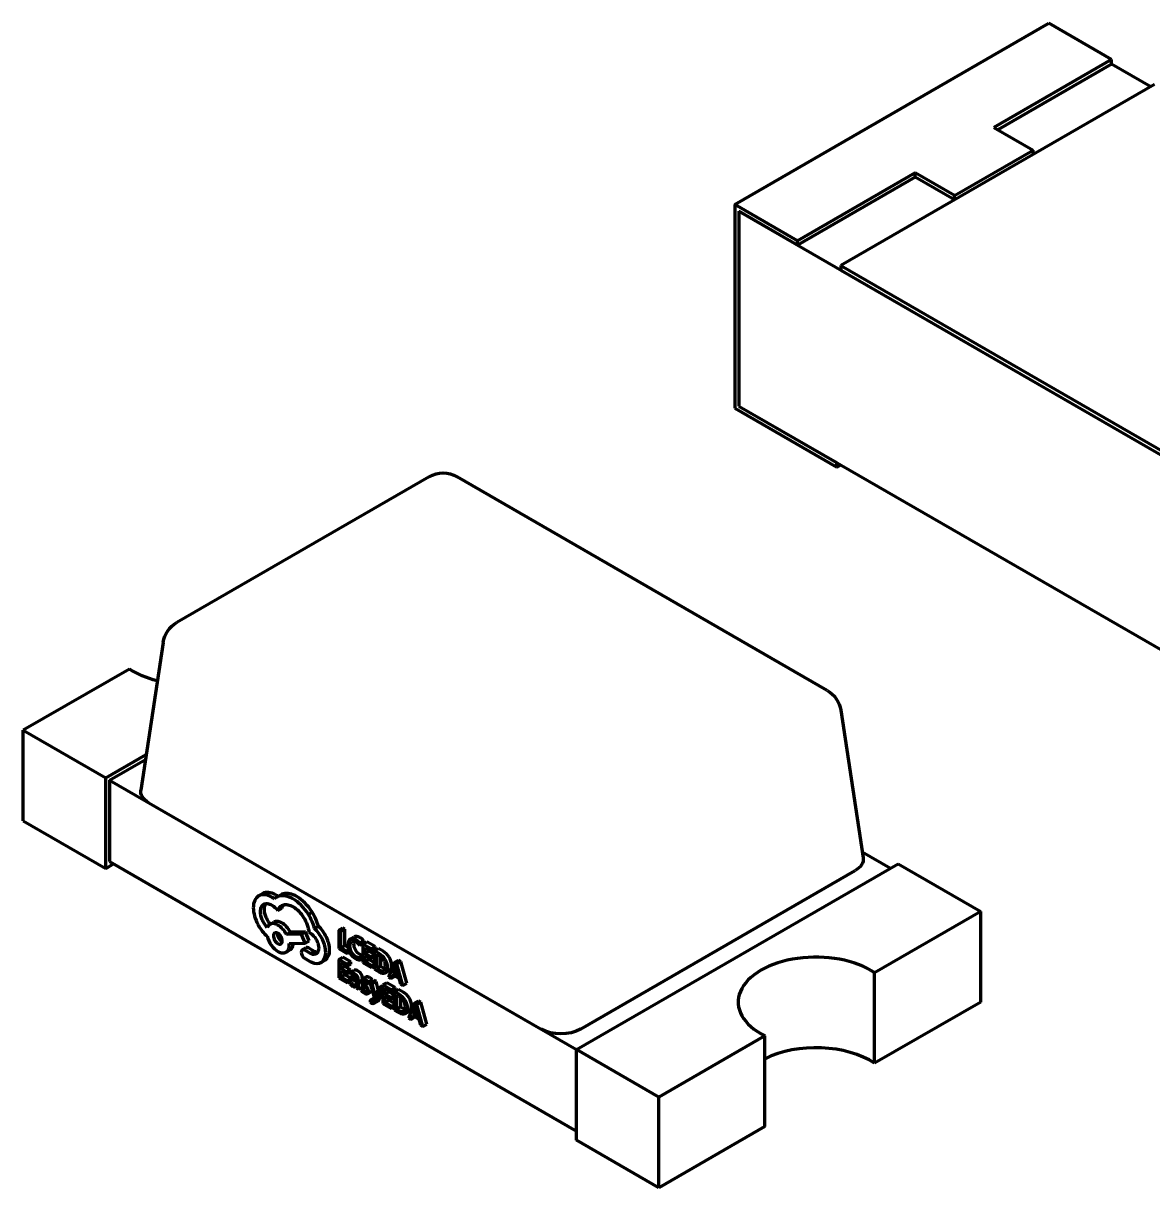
# Model space of a CAD drawing. Header units: millimetres. Extents: x 0 to 1189, y 0 to 841.
# Drawn here: x 656.003 to 658.038, y 240.425 to 242.524 of the extents above; entities that cross this region are included whole.
import ezdxf

# ---------------------------------------------------------------- set-up
doc = ezdxf.new("R2010")
doc.units = ezdxf.units.MM
doc.header["$LTSCALE"] = 0.75
doc.layers.add('Visible', color=7, linetype='Continuous', lineweight=70)

msp = doc.modelspace()

# ---------------------------------------------------------------- linework, layer by layer
at = {"layer": 'Visible', "extrusion": (0, 0.816497, 0.57735)}
for p, q in [((657.2851, 242.1974), (657.8508, 242.524)), ((657.964, 242.4587), (657.8508, 242.524)), ((657.964, 242.4587), (657.7518, 242.3362)), ((657.964, 242.4505), (657.7589, 242.3321)), ((657.964, 242.4505), (657.964, 242.4587)), ((658.0347, 242.4097), (657.964, 242.4505)), ((658.0417, 242.4137), (657.4761, 242.0872)), ((657.7518, 242.3362), (657.8225, 242.2954)), ((657.6811, 242.2137), (657.8225, 242.2954)), ((657.8225, 242.2872), (657.8225, 242.2954)), ((657.6104, 242.2545), (657.3983, 242.1321)), ((657.6104, 242.2464), (657.3983, 242.1239)), ((657.6811, 242.2137), (657.6104, 242.2545)), ((657.6104, 242.2464), (657.6104, 242.2545)), ((657.6811, 242.2055), (657.6104, 242.2464)), ((657.6811, 242.2055), (657.6811, 242.2137)), ((657.3983, 242.1321), (657.2851, 242.1974)), ((657.2851, 242.1974), (657.2851, 241.83)), ((657.2922, 242.1851), (657.2922, 241.834)), ((657.3983, 242.1239), (657.2922, 242.1851)), ((657.2922, 242.1851), (658.4236, 241.5319)), ((657.2922, 242.1851), (657.2922, 241.834)), ((657.3983, 242.1239), (657.3983, 242.1321)), ((657.4761, 242.0872), (657.4761, 242.079)), ((657.4761, 242.0872), (658.2397, 241.6462)), ((657.4761, 242.079), (658.2397, 241.6381)), ((657.2851, 241.83), (657.469, 241.7238)), ((657.2922, 241.834), (657.469, 241.732)), ((657.2922, 241.834), (658.4236, 241.1808)), ((657.469, 241.7238), (657.469, 241.732)), ((657.469, 241.7238), (657.4761, 241.7279)), ((656.7345, 241.7066), (656.2794, 241.4438)), ((657.4517, 241.3214), (656.7845, 241.7066)), ((656.2549, 241.408), (656.2146, 241.1418)), ((656.194, 241.3599), (656.0029, 241.2495)), ((657.4761, 241.2856), (657.5165, 241.0193)), ((656.0029, 241.2495), (656.1514, 241.1638)), ((656.0029, 241.0862), (656.0029, 241.2495)), ((656.1514, 241.1638), (656.2243, 241.2059)), ((656.1584, 241.1597), (656.2229, 241.1969)), ((656.1514, 241.0005), (656.1514, 241.1638)), ((656.1584, 241.1597), (656.9999, 240.6739)), ((656.1584, 241.1597), (656.1584, 241.0127)), ((656.229, 241.1189), (656.9364, 240.7105)), ((656.0029, 241.0862), (656.1514, 241.0005)), ((657.5656, 241.0005), (657.5149, 241.0297)), ((656.1514, 241.0005), (656.1655, 241.0086)), ((656.1584, 241.0127), (656.9999, 240.5269)), ((656.9999, 240.6739), (657.5797, 241.0086)), ((657.5797, 241.0086), (657.7282, 240.9229)), ((657.0068, 240.7105), (657.502, 240.9965)), ((656.427, 240.9509), (656.4341, 240.9549)), ((656.4597, 240.9488), (656.4667, 240.9529)), ((656.4616, 240.9245), (656.4686, 240.9286)), ((656.5166, 240.9173), (656.5236, 240.9214)), ((657.7282, 240.9229), (657.537, 240.8125)), ((657.7282, 240.7596), (657.7282, 240.9229)), ((656.4473, 240.8996), (656.4544, 240.9036)), ((656.5276, 240.8923), (656.5347, 240.8964)), ((656.4771, 240.8813), (656.4842, 240.8854)), ((656.5045, 240.882), (656.4771, 240.8813)), ((656.5116, 240.8861), (656.4842, 240.8854)), ((656.5045, 240.882), (656.5116, 240.8861)), ((656.5108, 240.8659), (656.5045, 240.882)), ((656.5179, 240.8699), (656.5116, 240.8861)), ((656.5176, 240.8853), (656.5192, 240.8844)), ((656.5714, 240.889), (656.5785, 240.8931)), ((656.5751, 240.8869), (656.5714, 240.889)), ((656.5714, 240.889), (656.5714, 240.8558)), ((656.5751, 240.8869), (656.5822, 240.891)), ((656.5751, 240.8575), (656.5751, 240.8869)), ((656.5822, 240.891), (656.5785, 240.8931)), ((656.5822, 240.8616), (656.5822, 240.891)), ((656.592, 240.8729), (656.5991, 240.877)), ((656.4822, 240.8649), (656.5108, 240.8659)), ((656.4822, 240.8626), (656.4822, 240.8649)), ((656.5055, 240.8535), (656.5126, 240.8576)), ((656.5108, 240.8659), (656.5179, 240.8699)), ((656.5275, 240.8509), (656.5183, 240.8562)), ((656.5714, 240.8558), (656.5866, 240.8471)), ((656.5751, 240.8575), (656.5822, 240.8616)), ((656.5866, 240.8509), (656.5751, 240.8575)), ((656.5881, 240.8582), (656.5822, 240.8616)), ((656.6093, 240.8664), (656.6164, 240.8705)), ((656.6093, 240.8619), (656.6093, 240.8664)), ((656.6093, 240.8619), (656.6164, 240.866)), ((656.615, 240.8638), (656.6221, 240.8679)), ((656.6299, 240.8553), (656.615, 240.8638)), ((656.615, 240.8638), (656.615, 240.8306)), ((656.6164, 240.866), (656.6164, 240.8705)), ((656.6188, 240.8473), (656.6188, 240.8579)), ((656.6188, 240.8579), (656.6299, 240.8515)), ((656.6369, 240.8594), (656.6221, 240.8679)), ((656.6299, 240.8553), (656.6369, 240.8594)), ((656.6299, 240.8515), (656.6369, 240.8556)), ((656.6299, 240.8515), (656.6299, 240.8553)), ((656.6359, 240.8518), (656.643, 240.8559)), ((656.6369, 240.8556), (656.6369, 240.8594)), ((656.6512, 240.8511), (656.643, 240.8559)), ((656.4762, 240.8493), (656.4833, 240.8534)), ((656.5096, 240.8387), (656.5217, 240.8317)), ((656.5205, 240.8469), (656.5112, 240.8522)), ((656.5205, 240.8469), (656.5275, 240.8509)), ((656.5395, 240.8311), (656.5465, 240.8352)), ((656.5714, 240.8364), (656.5785, 240.8404)), ((656.5862, 240.8278), (656.5714, 240.8364)), ((656.5714, 240.8364), (656.5714, 240.8031)), ((656.5933, 240.8319), (656.5785, 240.8404)), ((656.5866, 240.8509), (656.5895, 240.8525)), ((656.5866, 240.8471), (656.5866, 240.8509)), ((656.5866, 240.8471), (656.5908, 240.8495)), ((656.6093, 240.8394), (656.615, 240.8428)), ((656.6093, 240.8353), (656.6093, 240.8394)), ((656.6093, 240.8353), (656.615, 240.8387)), ((656.6188, 240.8473), (656.6258, 240.8513)), ((656.629, 240.8413), (656.6188, 240.8473)), ((656.6188, 240.8323), (656.6188, 240.8435)), ((656.6188, 240.8435), (656.629, 240.8375)), ((656.6188, 240.8323), (656.6258, 240.8364)), ((656.6258, 240.8513), (656.6258, 240.8538)), ((656.6359, 240.8455), (656.6258, 240.8513)), ((656.6258, 240.8364), (656.6258, 240.8394)), ((656.6359, 240.8305), (656.6258, 240.8364)), ((656.629, 240.8413), (656.6359, 240.8453)), ((656.629, 240.8375), (656.6359, 240.8415)), ((656.629, 240.8375), (656.629, 240.8413)), ((656.6441, 240.847), (656.6359, 240.8518)), ((656.6359, 240.8518), (656.6359, 240.8186)), ((656.6397, 240.8458), (656.6397, 240.8202)), ((656.644, 240.8433), (656.6397, 240.8458)), ((656.6467, 240.8415), (656.6467, 240.8243)), ((656.6719, 240.831), (656.679, 240.8351)), ((656.683, 240.8328), (656.679, 240.8351)), ((656.5751, 240.8198), (656.5751, 240.8304)), ((656.5751, 240.8304), (656.5862, 240.824)), ((656.5751, 240.8198), (656.5822, 240.8238)), ((656.5854, 240.8138), (656.5751, 240.8198)), ((656.5751, 240.8048), (656.5751, 240.816)), ((656.5751, 240.816), (656.5854, 240.81)), ((656.5822, 240.8238), (656.5822, 240.8263)), ((656.5925, 240.8179), (656.5822, 240.8238)), ((656.5854, 240.8138), (656.5925, 240.8179)), ((656.5854, 240.81), (656.5925, 240.8141)), ((656.5854, 240.81), (656.5854, 240.8138)), ((656.5862, 240.8278), (656.5933, 240.8319)), ((656.5862, 240.824), (656.5933, 240.8281)), ((656.5862, 240.824), (656.5862, 240.8278)), ((656.5923, 240.8131), (656.5994, 240.8172)), ((656.5923, 240.8131), (656.5923, 240.8091)), ((656.5925, 240.8141), (656.5925, 240.8179)), ((656.5933, 240.8281), (656.5933, 240.8319)), ((656.615, 240.8306), (656.6305, 240.8217)), ((656.6305, 240.8255), (656.6188, 240.8323)), ((656.6305, 240.8255), (656.6359, 240.8286)), ((656.6305, 240.8217), (656.6305, 240.8255)), ((656.6305, 240.8217), (656.6359, 240.8248)), ((656.6359, 240.8186), (656.6439, 240.814)), ((656.6397, 240.8202), (656.6467, 240.8243)), ((656.6397, 240.8202), (656.6438, 240.8178)), ((656.6467, 240.8243), (656.6509, 240.8219)), ((656.6554, 240.8124), (656.6625, 240.8165)), ((656.6719, 240.831), (656.661, 240.8041)), ((656.6733, 240.8236), (656.669, 240.8123)), ((656.669, 240.8123), (656.6761, 240.8164)), ((656.669, 240.8123), (656.6787, 240.8067)), ((656.6759, 240.8287), (656.6719, 240.831)), ((656.6739, 240.8256), (656.6738, 240.8257)), ((656.6787, 240.8067), (656.6743, 240.8231)), ((656.6759, 240.8287), (656.683, 240.8328)), ((656.6868, 240.7892), (656.6759, 240.8287)), ((656.6761, 240.8164), (656.6761, 240.8164)), ((656.6761, 240.8164), (656.6761, 240.8164)), ((656.6939, 240.7933), (656.683, 240.8328)), ((657.537, 240.6492), (657.537, 240.8125)), ((656.5714, 240.8031), (656.5869, 240.7942)), ((656.5751, 240.8048), (656.5822, 240.8089)), ((656.5869, 240.798), (656.5751, 240.8048)), ((656.5822, 240.8089), (656.5822, 240.8119)), ((656.5923, 240.803), (656.5822, 240.8089)), ((656.5869, 240.798), (656.5904, 240.8)), ((656.5869, 240.7942), (656.5869, 240.798)), ((656.5869, 240.7942), (656.5906, 240.7963)), ((656.592, 240.8028), (656.5991, 240.8069)), ((656.6032, 240.7998), (656.5971, 240.8024)), ((656.6032, 240.7967), (656.5984, 240.7987)), ((656.6032, 240.7944), (656.6032, 240.7967)), ((656.6068, 240.7827), (656.6068, 240.798)), ((656.6132, 240.8006), (656.6203, 240.8047)), ((656.6139, 240.801), (656.6139, 240.802)), ((656.6246, 240.7956), (656.6317, 240.7997)), ((656.6246, 240.7916), (656.6246, 240.7956)), ((656.6246, 240.7916), (656.6278, 240.7934)), ((656.6275, 240.7945), (656.6345, 240.7986)), ((656.6315, 240.7922), (656.6275, 240.7945)), ((656.6275, 240.7945), (656.6355, 240.7662)), ((656.6315, 240.7922), (656.6386, 240.7963)), ((656.6369, 240.7712), (656.6315, 240.7922)), ((656.6317, 240.7969), (656.6317, 240.7997)), ((656.6386, 240.7963), (656.6345, 240.7986)), ((656.6422, 240.782), (656.6386, 240.7963)), ((656.6511, 240.7904), (656.6581, 240.7944)), ((656.6729, 240.7859), (656.6581, 240.7944)), ((656.661, 240.8041), (656.6651, 240.8018)), ((656.6651, 240.8018), (656.6678, 240.8092)), ((656.6651, 240.8018), (656.6721, 240.8058)), ((656.6678, 240.8092), (656.6798, 240.8023)), ((656.6721, 240.8058), (656.6724, 240.8066)), ((656.6798, 240.8023), (656.6827, 240.7916)), ((656.6827, 240.7916), (656.6868, 240.7892)), ((656.6868, 240.7892), (656.6939, 240.7933)), ((656.6018, 240.7873), (656.6032, 240.7881)), ((656.6031, 240.7885), (656.6032, 240.7884)), ((656.6032, 240.7884), (656.6032, 240.7848)), ((656.6032, 240.7848), (656.6068, 240.7827)), ((656.6068, 240.7827), (656.6139, 240.7868)), ((656.6117, 240.785), (656.6166, 240.7878)), ((656.6117, 240.785), (656.6117, 240.7807)), ((656.6139, 240.7868), (656.6139, 240.791)), ((656.6241, 240.7748), (656.6312, 240.7789)), ((656.6369, 240.7712), (656.6384, 240.7721)), ((656.6373, 240.769), (656.6369, 240.7712)), ((656.6434, 240.7853), (656.6378, 240.7706)), ((656.6379, 240.7612), (656.6472, 240.7831)), ((656.6434, 240.7853), (656.6505, 240.7894)), ((656.6472, 240.7831), (656.6434, 240.7853)), ((656.6449, 240.7653), (656.6511, 240.7797)), ((656.6472, 240.7831), (656.6511, 240.7854)), ((656.6511, 240.789), (656.6505, 240.7894)), ((656.6659, 240.7818), (656.6511, 240.7904)), ((656.6511, 240.7904), (656.6511, 240.7572)), ((656.6548, 240.7738), (656.6548, 240.7844)), ((656.6548, 240.7844), (656.6659, 240.778)), ((656.6548, 240.7738), (656.6618, 240.7779)), ((656.6651, 240.7678), (656.6548, 240.7738)), ((656.6618, 240.7779), (656.6618, 240.7803)), ((656.672, 240.772), (656.6618, 240.7779)), ((656.6651, 240.7678), (656.672, 240.7718)), ((656.6659, 240.7818), (656.6729, 240.7859)), ((656.6659, 240.778), (656.6729, 240.7821)), ((656.6659, 240.778), (656.6659, 240.7818)), ((656.672, 240.7783), (656.679, 240.7824)), ((656.6802, 240.7736), (656.672, 240.7783)), ((656.672, 240.7783), (656.672, 240.7451)), ((656.6729, 240.7821), (656.6729, 240.7859)), ((656.6757, 240.7723), (656.6757, 240.7467)), ((656.68, 240.7698), (656.6757, 240.7723)), ((656.6872, 240.7776), (656.679, 240.7824)), ((656.6282, 240.7632), (656.6352, 240.7673)), ((656.6282, 240.7632), (656.6282, 240.7595)), ((656.6355, 240.7662), (656.6339, 240.7628)), ((656.635, 240.7575), (656.6421, 240.7616)), ((656.6373, 240.769), (656.6374, 240.7691)), ((656.6374, 240.769), (656.6373, 240.769)), ((656.6511, 240.7572), (656.6665, 240.7482)), ((656.6548, 240.7588), (656.6548, 240.77)), ((656.6548, 240.77), (656.6651, 240.764)), ((656.6548, 240.7588), (656.6618, 240.7629)), ((656.6665, 240.752), (656.6548, 240.7588)), ((656.6618, 240.7629), (656.6618, 240.7659)), ((656.672, 240.757), (656.6618, 240.7629)), ((656.6651, 240.764), (656.672, 240.768)), ((656.6651, 240.764), (656.6651, 240.7678)), ((656.6665, 240.752), (656.672, 240.7551)), ((656.6665, 240.7482), (656.6665, 240.752)), ((656.6665, 240.7482), (656.672, 240.7514)), ((656.6757, 240.7467), (656.6827, 240.7508)), ((656.6827, 240.768), (656.6827, 240.7508)), ((656.6827, 240.7508), (656.6869, 240.7484)), ((656.7079, 240.7575), (656.697, 240.7306)), ((656.7093, 240.7502), (656.705, 240.7388)), ((656.7079, 240.7575), (656.715, 240.7616)), ((656.7119, 240.7552), (656.7079, 240.7575)), ((656.7099, 240.7522), (656.7098, 240.7522)), ((656.7147, 240.7333), (656.7103, 240.7496)), ((656.7119, 240.7552), (656.719, 240.7593)), ((656.7229, 240.7157), (656.7119, 240.7552)), ((656.719, 240.7593), (656.715, 240.7616)), ((656.7299, 240.7198), (656.719, 240.7593)), ((657.7282, 240.7596), (657.537, 240.6492)), ((656.672, 240.7451), (656.6799, 240.7405)), ((656.6757, 240.7467), (656.6799, 240.7443)), ((656.6914, 240.7389), (656.6985, 240.743)), ((656.697, 240.7306), (656.7011, 240.7283)), ((656.7011, 240.7283), (656.7038, 240.7358)), ((656.7011, 240.7283), (656.7081, 240.7324)), ((656.7038, 240.7358), (656.7158, 240.7289)), ((656.705, 240.7388), (656.7121, 240.7429)), ((656.705, 240.7388), (656.7147, 240.7333)), ((656.7081, 240.7324), (656.7084, 240.7331)), ((656.7121, 240.7429), (656.7121, 240.7429)), ((656.7121, 240.7429), (656.7121, 240.7429)), ((656.7158, 240.7289), (656.7188, 240.7181)), ((656.7188, 240.7181), (656.7229, 240.7157)), ((656.7229, 240.7157), (656.7299, 240.7198)), ((657.3395, 240.6985), (657.1484, 240.5881)), ((657.3395, 240.5352), (657.3395, 240.6985)), ((657.1484, 240.5881), (656.9999, 240.6739)), ((656.9999, 240.5106), (656.9999, 240.6739)), ((657.1484, 240.4248), (657.1484, 240.5881)), ((657.3395, 240.5352), (657.1484, 240.4248)), ((657.1484, 240.4248), (656.9999, 240.5106))]:
    msp.add_line(p, q, dxfattribs=at)
at = {"layer": 'Visible', "extrusion": (-2e-16, 0, -1)}
for centre, start, end in [((-656.7595, 241.6633), 60, 120), ((-656.3044, 241.4005), 8.6167, 60)]:
    msp.add_arc(centre, 0.05, start, end, dxfattribs=at)
at = {"layer": 'Visible', "extrusion": (-2e-16, -1e-16, -1)}
msp.add_arc((-657.4267, 241.2781), 0.05, 120, 171.3833, dxfattribs=at)
at = {"layer": 'Visible', "extrusion": (-1e-16, -2e-16, -1)}
for centre, major_axis, ratio, start_param, end_param in [((656.2998, 241.4128), (-0.14, 0), 0.57735, -1.163532, -0.713909), ((656.8221, 240.6304), (-0.2061, 0.1633), 0.028433, -0.215666, -0.079419)]:
    msp.add_ellipse(centre, major_axis=major_axis, ratio=ratio, start_param=start_param, end_param=end_param, dxfattribs=at)
at = {"layer": 'Visible', "extrusion": (-2e-16, -1e-16, -1)}
for centre, major_axis, ratio, start_param, end_param in [((656.2648, 241.1393), (0.0504, 0), 0.572981, 2.359993, 3.228202), ((657.4663, 241.0168), (-0.0504, 0), 0.572981, 3.054983, 3.923193), ((656.9716, 240.7312), (0.05, 0), 0.581753, 0.789196, 2.352396)]:
    msp.add_ellipse(centre, major_axis=major_axis, ratio=ratio, start_param=start_param, end_param=end_param, dxfattribs=at)
at = {"layer": 'Visible'}
for centre, major_axis, ratio, start_param, end_param in [((656.4519, 240.9039), (-0.0241, 0.0474), 0.553213, -0.705354, 0.029236), ((656.459, 240.908), (-0.0241, 0.0474), 0.553213, -0.705354, 0.029236), ((656.4948, 240.8606), (-0.0331, 0.0892), 0.491604, -0.535735, -0.055752), ((656.5019, 240.8647), (-0.0331, 0.0892), 0.491604, -0.535735, -0.055752), ((656.4904, 240.8929), (-0.029, 0.0559), 0.554388, -1.417289, -0.714519), ((656.4974, 240.897), (-0.029, 0.0559), 0.554388, -1.417289, -0.714519), ((656.4892, 240.9064), (-0.0329, 0.0473), 0.502352, 4.091509, 4.596571), ((656.4962, 240.9105), (-0.0329, 0.0473), 0.502352, 4.091509, 4.596571), ((656.5135, 240.9941), (0.0548, 0.1265), 0.666753, 2.660888, 2.930828), ((656.4611, 240.8748), (-0.0146, 0.0248), 0.596631, 4.624669, 5.472477), ((656.4682, 240.8789), (-0.0146, 0.0248), 0.596631, 4.624669, 5.472477), ((656.4616, 240.8737), (-0.0146, 0.0243), 0.573114, 1.069517, 2.340783), ((656.448, 240.8083), (0.1726, 0.0551), 0.308834, 0.143745, 0.273833), ((657.8318, 241.1298), (1.2434, 0.2736), 0.148855, 3.108847, 3.185894), ((656.4409, 240.8042), (0.1726, 0.0551), 0.308834, 0.143745, 0.273833), ((656.5195, 240.8663), (-0.02, 0.0352), 0.573748, 3.185661, 3.93298), ((656.5243, 240.8785), (-0.0214, 0.0437), 0.537753, 3.178467, 3.215951), ((656.5265, 240.8704), (-0.02, 0.0352), 0.573748, 3.185661, 3.93298), ((655.2636, 239.4862), (1.3856, 1.353), 0.109901, -0.02302, 0.030845), ((656.0767, 240.5975), (0.5773, 0.2347), 0.177441, -0.072002, 0.032442), ((657.4312, 240.7596), (0.14, 0), 0.57735, 0.713909, 3.99848), ((656.5172, 240.8744), (-0.0214, 0.0437), 0.537753, 2.54468, 3.215951), ((655.7465, 242.6288), (-0.9058, 1.8125), 0.047158, 3.070324, 3.14354), ((655.0843, 244.6115), (-1.5703, 3.7995), 0.041368, 3.087819, 3.144499), ((655.7535, 242.6328), (-0.9058, 1.8125), 0.047158, 3.070324, 3.100406), ((655.7241, 242.202), (-0.9286, 1.3855), 0.05128, 3.136693, 3.217954), ((653.4183, 244.9632), (-3.2378, 4.1503), 0.034864, 3.134509, 3.186252), ((653.4254, 244.9672), (-3.2378, 4.1503), 0.034864, 3.134509, 3.186252), ((657.1001, 241.2824), (0.5062, 0.4923), 0.135839, 3.111025, 3.180015), ((656.6651, 240.6945), (-0.0702, 0.1047), 0.104813, -0.009222, 0.154952), ((656.675, 240.8711), (0.079, 0.079), 0.261586, 3.083872, 3.214839), ((656.6821, 240.8751), (0.079, 0.079), 0.261586, 3.104357, 3.145923), ((656.7043, 240.801), (0.0925, 0.0042), 0.319084, 3.126988, 3.275741), ((656.7251, 240.7253), (-0.1126, 0.0698), 0.094143, 0.144925, 0.352859), ((656.5734, 240.8183), (-0.0585, 0.0344), 0.149517, 3.585144, 3.658147), ((656.3121, 241.5522), (-0.2893, 0.7651), 0.062787, 3.064998, 3.183795), ((656.5316, 240.986), (-0.0695, 0.1959), 0.109765, 3.013588, 3.170755), ((656.9921, 241.2614), (0.3773, 0.4836), 0.187098, 3.104734, 3.167739), ((656.4486, 241.1098), (-0.1755, 0.335), 0.096093, 2.991007, 3.117389), ((656.5663, 240.8143), (-0.0585, 0.0344), 0.149517, 3.38059, 3.658147), ((656.4021, 241.0401), (-0.2224, 0.265), 0.084584, 3.097968, 3.242049), ((656.3178, 240.7658), (0.3077, 0.0129), 0.171204, -0.007181, 0.081368), ((656.4092, 241.0442), (-0.2224, 0.265), 0.084584, 3.126676, 3.152379), ((655.2996, 239.4127), (1.3856, 1.353), 0.109901, -0.02302, 0.030845), ((656.1127, 240.5241), (0.5773, 0.2347), 0.177441, -0.072002, 0.032442), ((655.7602, 242.1285), (-0.9286, 1.3855), 0.05128, 3.136693, 3.217954), ((653.4614, 244.8938), (-3.2378, 4.1503), 0.034864, 3.134509, 3.186252), ((655.7825, 242.5553), (-0.9058, 1.8125), 0.047158, 3.070324, 3.14354), ((655.1203, 244.538), (-1.5703, 3.7995), 0.041368, 3.087819, 3.144499), ((655.7896, 242.5594), (-0.9058, 1.8125), 0.047158, 3.070324, 3.100406), ((653.4544, 244.8897), (-3.2378, 4.1503), 0.034864, 3.134509, 3.186252), ((657.4312, 240.5963), (0.14, 0), 0.57735, 0.713909, 2.284705)]:
    msp.add_ellipse(centre, major_axis=major_axis, ratio=ratio, start_param=start_param, end_param=end_param, dxfattribs=at)
at = {"layer": 'Visible', "extrusion": (-3e-16, -2e-16, -1)}
for centre, major_axis, ratio, start_param, end_param in [((656.4545, 240.9203), (-0.0127, 0.0152), 0.413003, 0.840225, 1.634144), ((657.0682, 241.5251), (0.4676, 0.6828), 0.14791, 3.130211, 3.21592), ((657.0753, 241.5292), (0.4676, 0.6828), 0.14791, 3.130211, 3.21592)]:
    msp.add_ellipse(centre, major_axis=major_axis, ratio=ratio, start_param=start_param, end_param=end_param, dxfattribs=at)
at = {"layer": 'Visible', "extrusion": (0, -4e-16, -1)}
for centre, start_param in [((656.4572, 241.228), 3.173048), ((656.4643, 241.2321), 3.197384)]:
    msp.add_ellipse(centre, major_axis=(-0.1536, 0.3881), ratio=0.121998, start_param=start_param, end_param=3.2943, dxfattribs=at)
at = {"layer": 'Visible', "extrusion": (-5e-16, 0, -1)}
msp.add_ellipse((655.4245, 239.8414), major_axis=(1.1768, 0.9648), ratio=0.070289, start_param=-0.026486, end_param=0.057567, dxfattribs=at)
at = {"layer": 'Visible', "extrusion": (0, 0, -1)}
msp.add_ellipse((655.3927, 242.4148), major_axis=(-1.2286, 1.6363), ratio=0.02264, start_param=3.11145, end_param=3.194626, dxfattribs=at)
at = {"layer": 'Visible'}
for points, knots in [([(656.427, 240.9509), (656.4239, 240.9491), (656.4215, 240.9463), (656.4182, 240.939), (656.4174, 240.9345), (656.4174, 240.9295)], [-0.00367409, -0.00367409, -0.00367409, -0.00367409, -0.001836838, -0.001836838, 0, 0, 0, 0]), ([(656.4174, 240.9295), (656.4174, 240.9248), (656.4182, 240.9197), (656.4211, 240.9092), (656.4232, 240.9039), (656.426, 240.8988)], [-0.003464213, -0.003464213, -0.003464213, -0.003464213, -0.001731707, -0.001731707, 0, 0, 0, 0]), ([(656.4303, 240.9225), (656.4303, 240.9256), (656.4308, 240.9283), (656.4328, 240.9329), (656.4344, 240.9346), (656.4382, 240.9368), (656.4405, 240.9373), (656.4454, 240.9368), (656.4481, 240.9359), (656.4507, 240.9343)], [-0.004565859, -0.004565859, -0.004565859, -0.004565859, -0.003434984, -0.003434984, -0.00228293, -0.00228293, -0.001130875, -0.001130875, 0, 0, 0, 0]), ([(656.4425, 240.8937), (656.4407, 240.8957), (656.439, 240.898), (656.436, 240.9027), (656.4347, 240.9052), (656.4325, 240.9102), (656.4317, 240.9128), (656.4306, 240.9178), (656.4303, 240.9202), (656.4303, 240.9225)], [-0.003365661, -0.003365661, -0.003365661, -0.003365661, -0.002516784, -0.002516784, -0.001670749, -0.001670749, -0.000849957, -0.000849957, 0, 0, 0, 0]), ([(656.4373, 240.9266), (656.4373, 240.9297), (656.4379, 240.9324), (656.4393, 240.9355), (656.4397, 240.9363), (656.4402, 240.937)], [-0.004565859, -0.004565859, -0.004565859, -0.004565859, -0.003434984, -0.003434984, -0.003000697, -0.003000697, -0.003000697, -0.003000697]), ([(656.4479, 240.8999), (656.4467, 240.9013), (656.4456, 240.9028), (656.4431, 240.9068), (656.4417, 240.9093), (656.4396, 240.9143), (656.4388, 240.9168), (656.4376, 240.9218), (656.4373, 240.9243), (656.4373, 240.9266)], [-0.003084965, -0.003084965, -0.003084965, -0.003084965, -0.002516784, -0.002516784, -0.001670749, -0.001670749, -0.000849957, -0.000849957, 0, 0, 0, 0]), ([(656.4616, 240.9245), (656.4625, 240.9273), (656.4639, 240.9296), (656.4675, 240.9331), (656.4697, 240.9343), (656.4745, 240.9355), (656.4771, 240.9355), (656.4828, 240.9344), (656.4859, 240.9332), (656.489, 240.9314)], [-0.005113696, -0.005113696, -0.005113696, -0.005113696, -0.003825807, -0.003825807, -0.002554285, -0.002554285, -0.001305202, -0.001305202, 0, 0, 0, 0]), ([(656.4618, 240.8982), (656.4596, 240.8994), (656.4576, 240.9003), (656.4536, 240.9011), (656.4518, 240.901), (656.4484, 240.9003), (656.4469, 240.8995), (656.4443, 240.8971), (656.4433, 240.8956), (656.4425, 240.8937)], [-0.003540064, -0.003540064, -0.003540064, -0.003540064, -0.002644419, -0.002644419, -0.001776957, -0.001776957, -0.000889433, -0.000889433, 0, 0, 0, 0]), ([(656.4688, 240.9023), (656.4667, 240.9035), (656.4646, 240.9043), (656.4607, 240.9051), (656.4588, 240.9051), (656.4562, 240.9045), (656.4553, 240.9041), (656.4544, 240.9036)], [-0.003540064, -0.003540064, -0.003540064, -0.003540064, -0.002644419, -0.002644419, -0.001776957, -0.001776957, -0.001264367, -0.001264367, -0.001264367, -0.001264367]), ([(656.4616, 240.8835), (656.461, 240.8838), (656.4604, 240.884), (656.4594, 240.8844), (656.4589, 240.8845), (656.4574, 240.8846), (656.4565, 240.8844), (656.4551, 240.8835), (656.4545, 240.8828), (656.4538, 240.8811), (656.4536, 240.88), (656.4536, 240.8777), (656.4538, 240.8764), (656.4545, 240.8737), (656.4551, 240.8724), (656.4565, 240.8699), (656.4574, 240.8687), (656.4589, 240.8671), (656.4594, 240.8666), (656.4604, 240.8657), (656.461, 240.8654), (656.4616, 240.865)], [-0.003553761, -0.003553761, -0.003553761, -0.003553761, -0.003317753, -0.003317753, -0.00308687, -0.00308687, -0.002642626, -0.002642626, -0.002214698, -0.002214698, -0.001776881, -0.001776881, -0.001339063, -0.001339063, -0.000911135, -0.000911135, -0.000466891, -0.000466891, -0.000236008, -0.000236008, 0, 0, 0, 0]), ([(656.4607, 240.8839), (656.4607, 240.8836), (656.4607, 240.8833), (656.4607, 240.8817), (656.4608, 240.8805), (656.4616, 240.8778), (656.4622, 240.8765), (656.4636, 240.874), (656.4645, 240.8728), (656.4659, 240.8712), (656.4664, 240.8707), (656.4675, 240.8698), (656.4681, 240.8694), (656.4686, 240.8691)], [-0.001898634, -0.001898634, -0.001898634, -0.001898634, -0.001776881, -0.001776881, -0.001339063, -0.001339063, -0.000911135, -0.000911135, -0.000466891, -0.000466891, -0.000236008, -0.000236008, 0, 0, 0, 0])]:
    msp.add_open_spline(points, degree=3, knots=knots, dxfattribs=at)
at = {"layer": 'Visible', "extrusion": (4.54317e-09, 6.36441e-09, 1)}
msp.add_open_spline([(656.4552, 240.9454), (656.4536, 240.9466), (656.4522, 240.9477), (656.4505, 240.9486)], degree=3, dxfattribs=at)
at = {"layer": 'Visible'}
for points in [[(656.4642, 240.9506), (656.4607, 240.9498), (656.4579, 240.9479), (656.4552, 240.9454)], [(656.6095, 240.8757), (656.6053, 240.8782), (656.6017, 240.8786), (656.599, 240.877)], [(656.5171, 240.8572), (656.5154, 240.8582), (656.5138, 240.8583), (656.5126, 240.8576)], [(656.5919, 240.8729), (656.5891, 240.8712), (656.5878, 240.8677), (656.5878, 240.8624)], [(656.5916, 240.8604), (656.5916, 240.8646), (656.5927, 240.8673), (656.5947, 240.8686)], [(656.5945, 240.8493), (656.5926, 240.8527), (656.5916, 240.8564), (656.5916, 240.8604)], [(656.6025, 240.8717), (656.5982, 240.8741), (656.5947, 240.8745), (656.5919, 240.8729)], [(656.5947, 240.8686), (656.5967, 240.8699), (656.5993, 240.8696), (656.6025, 240.8678)], [(656.6015, 240.8534), (656.5997, 240.8568), (656.5987, 240.8605), (656.5987, 240.8645)], [(656.6025, 240.8678), (656.605, 240.8664), (656.6072, 240.8644), (656.6093, 240.8619)], [(656.5037, 240.8494), (656.5037, 240.8457), (656.5063, 240.8408), (656.5096, 240.8387)], [(656.5914, 240.8482), (656.5939, 240.8438), (656.5972, 240.8404), (656.6013, 240.838)], [(656.655, 240.8364), (656.6521, 240.841), (656.6485, 240.8445), (656.6441, 240.847)], [(656.6621, 240.8404), (656.6592, 240.8451), (656.6556, 240.8486), (656.6512, 240.8511)], [(656.5994, 240.8112), (656.5967, 240.8128), (656.5944, 240.8134), (656.5923, 240.8131)], [(656.6065, 240.8153), (656.6038, 240.8169), (656.6014, 240.8175), (656.5994, 240.8172)], [(656.5923, 240.8091), (656.5944, 240.8098), (656.5966, 240.8095), (656.5991, 240.8081)], [(656.6002, 240.8073), (656.5998, 240.8072), (656.5994, 240.8071), (656.5991, 240.8069)], [(656.614, 240.8009), (656.6125, 240.8005), (656.6117, 240.7993), (656.6117, 240.7972)], [(656.6197, 240.7995), (656.6175, 240.8008), (656.6156, 240.8013), (656.614, 240.8009)], [(656.6154, 240.7954), (656.6154, 240.7964), (656.6158, 240.7969), (656.6165, 240.7971)], [(656.6165, 240.7971), (656.6173, 240.7973), (656.6182, 240.797), (656.6194, 240.7963)], [(656.6194, 240.7963), (656.6213, 240.7952), (656.6231, 240.7936), (656.6246, 240.7916)], [(656.6246, 240.7956), (656.6231, 240.7972), (656.6215, 240.7985), (656.6197, 240.7995)], [(656.6268, 240.8036), (656.6246, 240.8049), (656.6227, 240.8054), (656.6211, 240.805)], [(656.6317, 240.7997), (656.6302, 240.8013), (656.6286, 240.8026), (656.6268, 240.8036)], [(656.691, 240.7629), (656.6882, 240.7675), (656.6845, 240.771), (656.6802, 240.7736)], [(656.6981, 240.767), (656.6952, 240.7716), (656.6916, 240.7751), (656.6872, 240.7776)]]:
    msp.add_open_spline(points, degree=3, dxfattribs=at)
at = {"layer": 'Visible', "extrusion": (-2.45113e-09, -3.28022e-09, 1)}
msp.add_open_spline([(656.4617, 240.95), (656.4603, 240.951), (656.459, 240.9519), (656.4576, 240.9527)], degree=3, dxfattribs=at)
at = {"layer": 'Visible', "extrusion": (1.65053e-09, -4.32244e-09, 1)}
msp.add_open_spline([(656.4713, 240.9547), (656.4696, 240.9543), (656.4681, 240.9537), (656.4667, 240.9529)], degree=3, dxfattribs=at)
at = {"layer": 'Visible', "extrusion": (1.0835e-09, -6.45484e-10, 1)}
msp.add_open_spline([(656.4686, 240.9286), (656.4695, 240.9311), (656.4708, 240.9333), (656.4724, 240.935)], degree=3, dxfattribs=at)
at = {"layer": 'Visible', "extrusion": (-6.48161e-11, -1.80786e-11, -1)}
msp.add_open_spline([(656.489, 240.9314), (656.4925, 240.9293), (656.496, 240.9265), (656.5026, 240.9198), (656.5055, 240.916), (656.5107, 240.9077), (656.5129, 240.9033), (656.5161, 240.8942), (656.5172, 240.8897), (656.5176, 240.8853)], degree=3, knots=[-0.005959592, -0.005959592, -0.005959592, -0.005959592, -0.004445743, -0.004445743, -0.002981989, -0.002981989, -0.001507771, -0.001507771, 0, 0, 0, 0], dxfattribs=at)
at = {"layer": 'Visible', "extrusion": (-4.73729e-11, -1.31659e-11, -1)}
msp.add_open_spline([(656.5549, 240.8538), (656.5549, 240.8573), (656.5543, 240.861), (656.5523, 240.8686), (656.5509, 240.8725), (656.5474, 240.88), (656.5452, 240.8837), (656.5403, 240.8905), (656.5376, 240.8937), (656.5347, 240.8964)], degree=3, knots=[-0.00508012, -0.00508012, -0.00508012, -0.00508012, -0.003805131, -0.003805131, -0.002553441, -0.002553441, -0.001287167, -0.001287167, 0, 0, 0, 0], dxfattribs=at)
at = {"layer": 'Visible', "extrusion": (5.29247e-11, 1.12546e-11, -1)}
msp.add_open_spline([(656.4616, 240.865), (656.4621, 240.8647), (656.4627, 240.8645), (656.4637, 240.8641), (656.4643, 240.864), (656.4657, 240.8639), (656.4666, 240.8641), (656.468, 240.865), (656.4686, 240.8657), (656.4692, 240.8672), (656.4695, 240.8682), (656.4695, 240.8708), (656.4693, 240.8721), (656.4686, 240.8747), (656.468, 240.876), (656.4666, 240.8786), (656.4657, 240.8798), (656.4643, 240.8814), (656.4637, 240.8819), (656.4627, 240.8827), (656.4621, 240.8831), (656.4616, 240.8835)], degree=3, knots=[-0.004751077, -0.004751077, -0.004751077, -0.004751077, -0.004325132, -0.004325132, -0.003914903, -0.003914903, -0.003108462, -0.003108462, -0.002320092, -0.002320092, -0.001776881, -0.001776881, -0.001339063, -0.001339063, -0.000911135, -0.000911135, -0.000466891, -0.000466891, -0.000236008, -0.000236008, 0, 0, 0, 0], dxfattribs=at)
at = {"layer": 'Visible', "extrusion": (9.422e-12, 3.42455e-11, -1)}
msp.add_open_spline([(656.5192, 240.8844), (656.5213, 240.8832), (656.5234, 240.8815), (656.5272, 240.8775), (656.529, 240.8751), (656.532, 240.8699), (656.5332, 240.8672), (656.5348, 240.8618), (656.5352, 240.8592), (656.5352, 240.8568)], degree=3, knots=[-0.00356318, -0.00356318, -0.00356318, -0.00356318, -0.002677019, -0.002677019, -0.00178159, -0.00178159, -0.000886161, -0.000886161, 0, 0, 0, 0], dxfattribs=at)
at = {"layer": 'Visible', "extrusion": (-1.40291e-10, -7.86407e-11, -1)}
msp.add_open_spline([(656.5479, 240.8497), (656.5478, 240.8532), (656.5473, 240.8569), (656.5453, 240.8645), (656.5439, 240.8684), (656.5403, 240.8759), (656.5381, 240.8796), (656.5332, 240.8864), (656.5305, 240.8896), (656.5276, 240.8923)], degree=3, knots=[-0.00508012, -0.00508012, -0.00508012, -0.00508012, -0.003805131, -0.003805131, -0.002553441, -0.002553441, -0.001287167, -0.001287167, 0, 0, 0, 0], dxfattribs=at)
at = {"layer": 'Visible', "extrusion": (-2.17265e-11, -8.58602e-11, -1)}
msp.add_open_spline([(656.4618, 240.8507), (656.4644, 240.8492), (656.467, 240.8483), (656.472, 240.8478), (656.4743, 240.8482), (656.4781, 240.8505), (656.4796, 240.8522), (656.4817, 240.8568), (656.4822, 240.8595), (656.4822, 240.8626)], degree=3, knots=[-0.004565859, -0.004565859, -0.004565859, -0.004565859, -0.003434984, -0.003434984, -0.00228293, -0.00228293, -0.001130875, -0.001130875, 0, 0, 0, 0], dxfattribs=at)
at = {"layer": 'Visible', "extrusion": (3.53989e-08, 6.90442e-08, -1)}
msp.add_open_spline([(656.4686, 240.8691), (656.4689, 240.8689), (656.4692, 240.8688), (656.4695, 240.8687)], degree=3, dxfattribs=at)
at = {"layer": 'Visible', "extrusion": (-1.2054e-10, 8.56088e-11, -1)}
msp.add_open_spline([(656.4833, 240.8534), (656.4852, 240.8545), (656.4867, 240.8563), (656.4886, 240.8605), (656.4891, 240.8627), (656.4892, 240.8651)], degree=3, knots=[-0.00228293, -0.00228293, -0.00228293, -0.00228293, -0.001130875, -0.001130875, -0.000185961, -0.000185961, -0.000185961, -0.000185961], dxfattribs=at)
at = {"layer": 'Visible', "extrusion": (-3.42854e-11, 2.83217e-11, -1)}
msp.add_open_spline([(656.51, 240.8531), (656.5065, 240.8551), (656.5037, 240.8535), (656.5037, 240.8494)], degree=3, dxfattribs=at)
at = {"layer": 'Visible', "extrusion": (-4.16965e-09, -5.29618e-09, -1)}
msp.add_open_spline([(656.5183, 240.8562), (656.5179, 240.8565), (656.5175, 240.857), (656.5171, 240.8572)], degree=3, dxfattribs=at)
at = {"layer": 'Visible', "extrusion": (-9.57476e-11, 7.90991e-11, -1)}
msp.add_open_spline([(656.5352, 240.8568), (656.5352, 240.8544), (656.5348, 240.8523), (656.5333, 240.8488), (656.5323, 240.8475), (656.5296, 240.8457), (656.528, 240.8453), (656.5245, 240.8453), (656.5225, 240.8459), (656.5205, 240.8469)], degree=3, knots=[-0.003398307, -0.003398307, -0.003398307, -0.003398307, -0.002531011, -0.002531011, -0.001694997, -0.001694997, -0.000863732, -0.000863732, 0, 0, 0, 0], dxfattribs=at)
at = {"layer": 'Visible', "extrusion": (-8.79695e-09, 1.14016e-09, 1)}
msp.add_open_spline([(656.5987, 240.8645), (656.5987, 240.8663), (656.5989, 240.8679), (656.5993, 240.8692)], degree=3, dxfattribs=at)
at = {"layer": 'Visible', "extrusion": (5.28156e-09, 6.98134e-09, -1)}
msp.add_open_spline([(656.5112, 240.8522), (656.5108, 240.8524), (656.5104, 240.8529), (656.51, 240.8531)], degree=3, dxfattribs=at)
at = {"layer": 'Visible', "extrusion": (9.24808e-11, 3.89918e-10, -1)}
msp.add_open_spline([(656.5335, 240.8494), (656.5334, 240.8494), (656.5334, 240.8494), (656.5315, 240.8494), (656.5296, 240.8499), (656.5275, 240.8509)], degree=3, knots=[-0.0008826868, -0.0008826868, -0.0008826868, -0.0008826868, -0.0008637324, -0.0008637324, 0, 0, 0, 0], dxfattribs=at)
at = {"layer": 'Visible', "extrusion": (3.1082e-10, 3.5322e-10, -1)}
msp.add_open_spline([(656.6013, 240.838), (656.6045, 240.8362), (656.6072, 240.8353), (656.6093, 240.8353)], degree=3, dxfattribs=at)
at = {"layer": 'Visible', "extrusion": (-3.51468e-10, -1.38533e-10, -1)}
msp.add_open_spline([(656.6594, 240.8221), (656.6594, 240.827), (656.6579, 240.8318), (656.655, 240.8364)], degree=3, dxfattribs=at)
at = {"layer": 'Visible', "extrusion": (3.41618e-11, 4.61776e-11, -1)}
msp.add_open_spline([(656.6664, 240.8262), (656.6664, 240.8311), (656.665, 240.8358), (656.6621, 240.8404)], degree=3, dxfattribs=at)
at = {"layer": 'Visible', "extrusion": (-1.9822e-10, -8.51154e-11, -1)}
msp.add_open_spline([(656.6139, 240.802), (656.6139, 240.808), (656.6114, 240.8125), (656.6065, 240.8153)], degree=3, dxfattribs=at)
at = {"layer": 'Visible', "extrusion": (-1.6149e-09, 2.5919e-10, -1)}
msp.add_open_spline([(656.6738, 240.8257), (656.6736, 240.8248), (656.6735, 240.8241), (656.6733, 240.8236)], degree=3, dxfattribs=at)
at = {"layer": 'Visible', "extrusion": (-3.62681e-08, -5.91831e-09, 1)}
msp.add_open_spline([(656.6743, 240.8231), (656.6742, 240.8236), (656.674, 240.8244), (656.6739, 240.8256)], degree=3, dxfattribs=at)
at = {"layer": 'Visible', "extrusion": (5.6969e-11, 1.66752e-10, -1)}
msp.add_open_spline([(656.5971, 240.8024), (656.5926, 240.8043), (656.5903, 240.803), (656.5903, 240.7986)], degree=3, dxfattribs=at)
at = {"layer": 'Visible', "extrusion": (1.08551e-09, 4.28528e-10, 1)}
msp.add_open_spline([(656.5903, 240.7986), (656.5903, 240.7964), (656.5909, 240.7944), (656.5921, 240.7925)], degree=3, dxfattribs=at)
at = {"layer": 'Visible', "extrusion": (-3.65709e-09, -9.6417e-10, 1)}
msp.add_open_spline([(656.594, 240.7968), (656.594, 240.7957), (656.5943, 240.7945), (656.595, 240.7934)], degree=3, dxfattribs=at)
at = {"layer": 'Visible', "extrusion": (4.24969e-10, 3.50791e-09, 1)}
msp.add_open_spline([(656.5984, 240.7987), (656.5967, 240.7994), (656.5956, 240.7996), (656.5949, 240.7993)], degree=3, dxfattribs=at)
at = {"layer": 'Visible', "extrusion": (6.48623e-11, 6.62009e-11, -1)}
msp.add_open_spline([(656.6068, 240.798), (656.6068, 240.804), (656.6044, 240.8084), (656.5994, 240.8112)], degree=3, dxfattribs=at)
at = {"layer": 'Visible', "extrusion": (1.55512e-09, -3.20231e-10, -1)}
msp.add_open_spline([(656.6017, 240.7905), (656.6027, 240.7911), (656.6032, 240.7924), (656.6032, 240.7944)], degree=3, dxfattribs=at)
at = {"layer": 'Visible', "extrusion": (-2.26806e-09, -7.77185e-10, 1)}
msp.add_open_spline([(656.6162, 240.7927), (656.6157, 240.7936), (656.6154, 240.7945), (656.6154, 240.7954)], degree=3, dxfattribs=at)
at = {"layer": 'Visible', "extrusion": (7.23104e-09, -1.66232e-08, 1)}
msp.add_open_spline([(656.6211, 240.805), (656.6208, 240.8049), (656.6205, 240.8048), (656.6203, 240.8047)], degree=3, dxfattribs=at)
at = {"layer": 'Visible', "extrusion": (-9.13154e-10, -8.37657e-10, -1)}
msp.add_open_spline([(656.6176, 240.7793), (656.6155, 240.7805), (656.6136, 240.7824), (656.6117, 240.785)], degree=3, dxfattribs=at)
at = {"layer": 'Visible', "extrusion": (3.48154e-09, 2.80263e-09, -1)}
msp.add_open_spline([(656.6172, 240.7871), (656.6191, 240.7852), (656.6203, 240.7838), (656.621, 240.7828)], degree=3, dxfattribs=at)
at = {"layer": 'Visible', "extrusion": (-5.40892e-10, 2.47991e-10, -1)}
msp.add_open_spline([(656.621, 240.7828), (656.6216, 240.7819), (656.6219, 240.781), (656.6219, 240.78)], degree=3, dxfattribs=at)
at = {"layer": 'Visible', "extrusion": (-2.01107e-08, 3.79426e-09, 1)}
msp.add_open_spline([(656.6378, 240.7706), (656.6376, 240.7699), (656.6375, 240.7694), (656.6374, 240.769)], degree=3, dxfattribs=at)
at = {"layer": 'Visible', "extrusion": (4.85534e-09, 6.40665e-09, -1)}
msp.add_open_spline([(656.6302, 240.7616), (656.6296, 240.7619), (656.6289, 240.7625), (656.6282, 240.7632)], degree=3, dxfattribs=at)
at = {"layer": 'Visible', "extrusion": (-3.76443e-09, -4.56046e-09, -1)}
msp.add_open_spline([(656.6282, 240.7595), (656.6288, 240.7589), (656.6296, 240.7584), (656.6305, 240.7578)], degree=3, dxfattribs=at)
at = {"layer": 'Visible', "extrusion": (-4.46686e-11, 7.91328e-10, -1)}
msp.add_open_spline([(656.6339, 240.7628), (656.6331, 240.761), (656.6319, 240.7606), (656.6302, 240.7616)], degree=3, dxfattribs=at)
at = {"layer": 'Visible', "extrusion": (3.09726e-10, -3.37575e-10, -1)}
msp.add_open_spline([(656.6305, 240.7578), (656.6337, 240.756), (656.6361, 240.7571), (656.6379, 240.7612)], degree=3, dxfattribs=at)
at = {"layer": 'Visible', "extrusion": (-7.77027e-10, 8.025e-10, -1)}
msp.add_open_spline([(656.6421, 240.7616), (656.6432, 240.7622), (656.6441, 240.7634), (656.6449, 240.7653)], degree=3, dxfattribs=at)
at = {"layer": 'Visible', "extrusion": (1.02033e-10, -9.23551e-11, -1)}
msp.add_open_spline([(656.6954, 240.7486), (656.6954, 240.7535), (656.6939, 240.7583), (656.691, 240.7629)], degree=3, dxfattribs=at)
at = {"layer": 'Visible', "extrusion": (7.71125e-11, -1.03899e-10, -1)}
msp.add_open_spline([(656.7025, 240.7527), (656.7025, 240.7576), (656.701, 240.7624), (656.6981, 240.767)], degree=3, dxfattribs=at)
at = {"layer": 'Visible', "extrusion": (-6.79631e-09, 1.94393e-09, -1)}
msp.add_open_spline([(656.7098, 240.7522), (656.7097, 240.7513), (656.7095, 240.7506), (656.7093, 240.7502)], degree=3, dxfattribs=at)
at = {"layer": 'Visible', "extrusion": (-1.35909e-08, -1.94009e-09, 1)}
msp.add_open_spline([(656.7103, 240.7496), (656.7102, 240.7501), (656.71, 240.751), (656.7099, 240.7522)], degree=3, dxfattribs=at)

doc.saveas('drawing.dxf')
